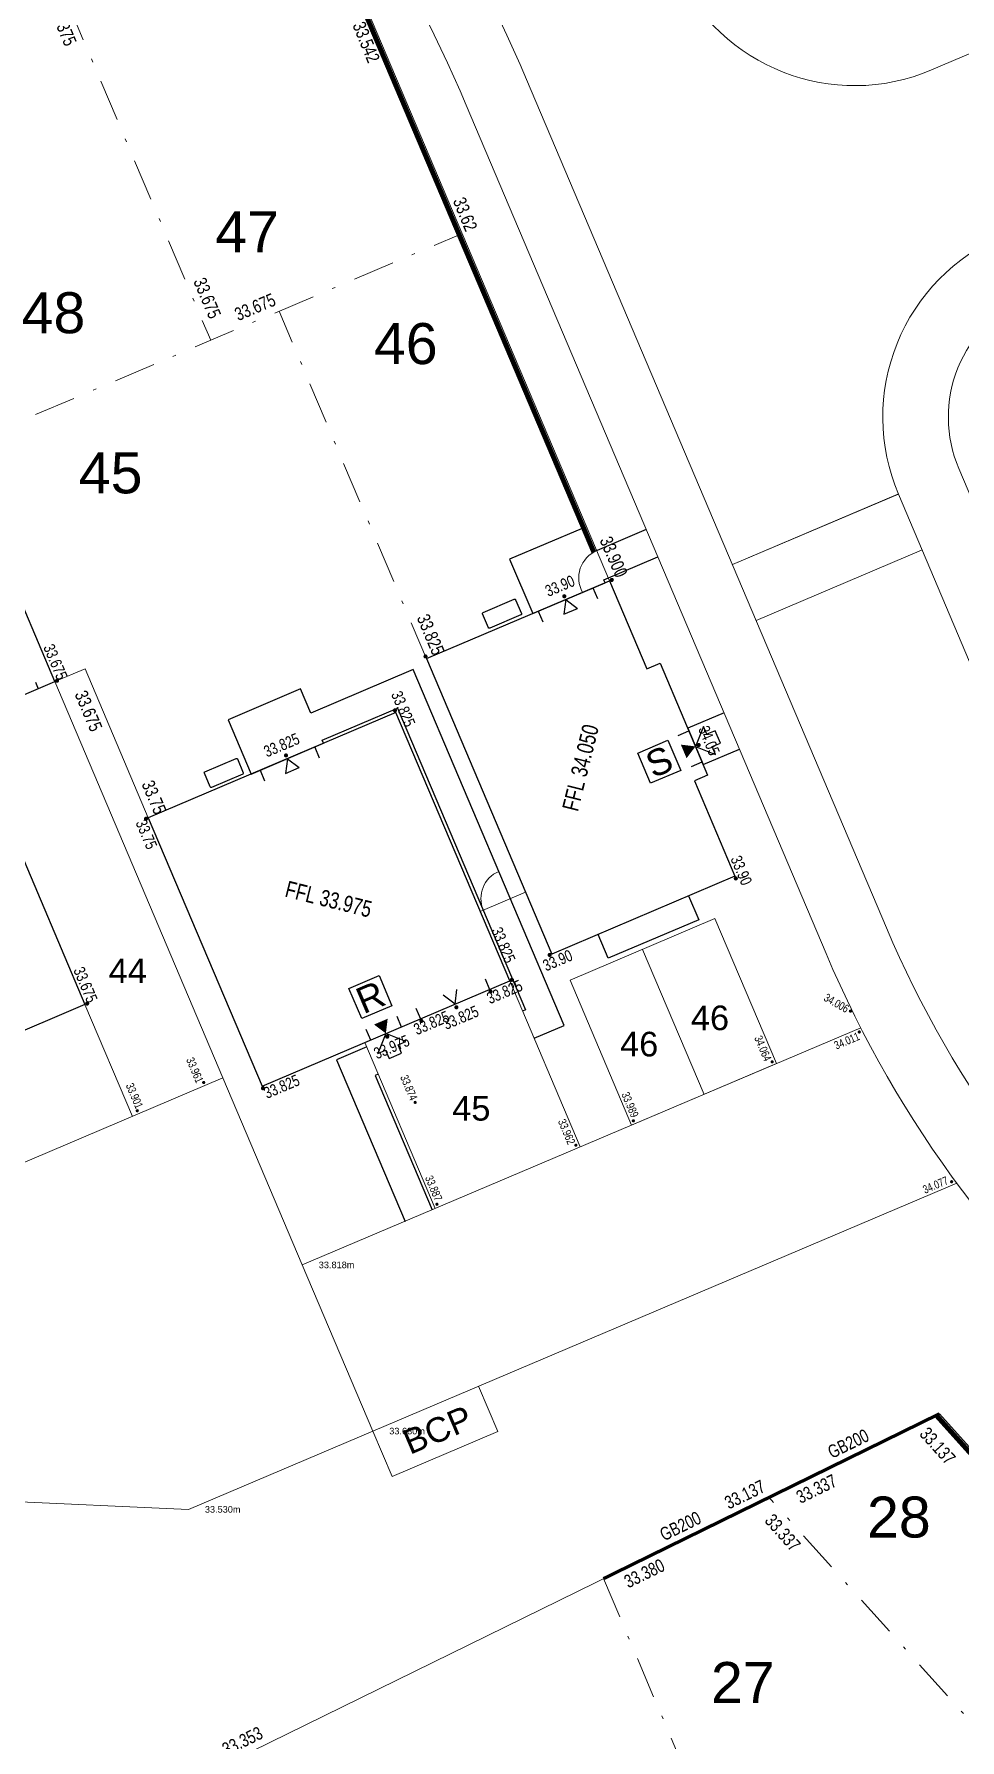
# Model space of a CAD drawing. Header units: metres. Extents: x 337936 to 338610, y 373199 to 374026.
# Drawn here: x 338092.2 to 338120.5, y 373523.3 to 373575.3 of the extents above; entities that cross this region are included whole.
import ezdxf

# ---------------------------------------------------------------- set-up
doc = ezdxf.new("R2010")
doc.units = ezdxf.units.M
for name, pattern in [('DASHDOT', [25.4, 12.7, -6.35, 0, -6.35]), ('DASHED', [0.75, 0.5, -0.25]), ('DASHED2', [0.375, 0.25, -0.125])]:
    doc.linetypes.add(name, pattern=pattern)
for name, color, linetype in [('A-WH_HT-Access-Main', 252, 'Continuous'), ('A-WH_HT-Services-ASHP', 252, 'Continuous'), ('A-WH_HT-Wall-Structure', 252, 'Continuous'), ('C-Zz4050-T-SpotLevels', 7, 'Continuous'), ('DGL-Paths', 252, 'Continuous'), ('EXTERNAL_WORKS_BACK_OF_FOOTWAY_LEVELS', 7, 'Continuous'), ('HOUSE_EXTERNAL_LEVELS', 7, 'Continuous'), ('HOUSE_SLAB_LEVEL', 7, 'Continuous'), ('PLOT_BOUNDARY_ANNOTATION', 7, 'Continuous'), ('PLOT_BOUNDARY_GRAVEL_BOARD', 7, 'Continuous')]:
    doc.layers.add(name, color=color, linetype=linetype)
doc.layers.add('A-WH_HT-Wall-Door Openings', color=252, linetype='Continuous', plot=False)
for name, color, linetype, lineweight in [('DGL_BT Gates', 252, 'Continuous', 9), ('DGL_BT Rear Fencing', 252, 'DASHDOT', 9), ('DGL_BT-Screen Fence', 252, 'FENCELINE2', 9), ('DGL_BT-Screen Pier Wall + Panels', 252, 'DASHED', 9), ('DGL_DRIVE', 252, 'Continuous', 9), ('DGL_Footpath', 252, 'Continuous', 9), ('DGL_Plot Parking', 252, 'Continuous', 9), ('DGL_PlotNo', 252, 'Continuous', 9), ('DGL_ROAD_KERBLINE', 252, 'Continuous', 9)]:
    doc.layers.add(name, color=color, linetype=linetype, lineweight=lineweight)
doc.layers.add('HOUSE_DOORS', color=3, linetype='Continuous', true_color=0x00ff00)
doc.styles.add('AnnotativeArial', font='arial.ttf', dxfattribs={"height": 2})
doc.styles.add('ESTROAD', font='arial.ttf', dxfattribs={"width": 0.75})
doc.styles.get("Standard").update_dxf_attribs({"font": 'arial.ttf'})
doc.styles.add('TTE', font='arial.ttf')
doc.linetypes.add('FENCELINE2', pattern='A,6.35,-2.54,[132,ltypeshp.shx,S=2.54,R=0,X=-2.54,Y=0],-2.54,25.4', length=36.83)

msp = doc.modelspace()

# ---------------------------------------------------------------- hatches: boundary and pattern name
at = {"layer": 'EXTERNAL_WORKS_BACK_OF_FOOTWAY_LEVELS'}
h = msp.add_hatch(color=256, dxfattribs=at)
edge = h.paths.add_edge_path(flags=17)
edge.add_ellipse((338117.136, 373545.537), major_axis=(0.0354, 0.0354), ratio=1, start_angle=45, end_angle=225, ccw=False)
edge.add_ellipse((338117.136, 373545.537), major_axis=(0.0354, 0.0354), ratio=1, start_angle=225, end_angle=405, ccw=False)
h = msp.add_hatch(color=256, dxfattribs=at)
edge = h.paths.add_edge_path(flags=17)
edge.add_ellipse((338117.406, 373544.901), major_axis=(0.0354, 0.0354), ratio=1, start_angle=45, end_angle=225, ccw=False)
edge.add_ellipse((338117.406, 373544.901), major_axis=(0.0354, 0.0354), ratio=1, start_angle=225, end_angle=405, ccw=False)
h = msp.add_hatch(color=256, dxfattribs=at)
edge = h.paths.add_edge_path(flags=17)
edge.add_ellipse((338114.751, 373543.991), major_axis=(0.0354, 0.0354), ratio=1, start_angle=45, end_angle=225, ccw=False)
edge.add_ellipse((338114.751, 373543.991), major_axis=(0.0354, 0.0354), ratio=1, start_angle=225, end_angle=405, ccw=False)
h = msp.add_hatch(color=256, dxfattribs=at)
edge = h.paths.add_edge_path(flags=17)
edge.add_ellipse((338097.417, 373543.361), major_axis=(0.0354, 0.0354), ratio=1, start_angle=45, end_angle=225, ccw=False)
edge.add_ellipse((338097.417, 373543.361), major_axis=(0.0354, 0.0354), ratio=1, start_angle=225, end_angle=405, ccw=False)
h = msp.add_hatch(color=256, dxfattribs=at)
edge = h.paths.add_edge_path(flags=17)
edge.add_ellipse((338095.392, 373542.501), major_axis=(0.0354, 0.0354), ratio=1, start_angle=45, end_angle=225, ccw=False)
edge.add_ellipse((338095.392, 373542.501), major_axis=(0.0354, 0.0354), ratio=1, start_angle=225, end_angle=405, ccw=False)
h = msp.add_hatch(color=256, dxfattribs=at)
edge = h.paths.add_edge_path(flags=17)
edge.add_ellipse((338103.865, 373542.756), major_axis=(0.0354, 0.0354), ratio=1, start_angle=45, end_angle=225, ccw=False)
edge.add_ellipse((338103.865, 373542.756), major_axis=(0.0354, 0.0354), ratio=1, start_angle=225, end_angle=405, ccw=False)
h = msp.add_hatch(color=256, dxfattribs=at)
edge = h.paths.add_edge_path(flags=17)
edge.add_ellipse((338110.517, 373542.194), major_axis=(0.0354, 0.0354), ratio=1, start_angle=45, end_angle=225, ccw=False)
edge.add_ellipse((338110.517, 373542.194), major_axis=(0.0354, 0.0354), ratio=1, start_angle=225, end_angle=405, ccw=False)
h = msp.add_hatch(color=256, dxfattribs=at)
edge = h.paths.add_edge_path(flags=17)
edge.add_ellipse((338108.766, 373541.451), major_axis=(0.0354, 0.0354), ratio=1, start_angle=45, end_angle=225, ccw=False)
edge.add_ellipse((338108.766, 373541.451), major_axis=(0.0354, 0.0354), ratio=1, start_angle=225, end_angle=405, ccw=False)
h = msp.add_hatch(color=256, dxfattribs=at)
edge = h.paths.add_edge_path(flags=17)
edge.add_ellipse((338120.222, 373540.338), major_axis=(0.0354, 0.0354), ratio=1, start_angle=45, end_angle=225, ccw=False)
edge.add_ellipse((338120.222, 373540.338), major_axis=(0.0354, 0.0354), ratio=1, start_angle=225, end_angle=405, ccw=False)
h = msp.add_hatch(color=256, dxfattribs=at)
edge = h.paths.add_edge_path(flags=17)
edge.add_ellipse((338104.529, 373539.652), major_axis=(0.0354, 0.0354), ratio=1, start_angle=45, end_angle=225, ccw=False)
edge.add_ellipse((338104.529, 373539.652), major_axis=(0.0354, 0.0354), ratio=1, start_angle=225, end_angle=405, ccw=False)
at = {"layer": 'HOUSE_DOORS'}
for points in [[(338112.413, 373553.602), (338112.142, 373553.243), (338111.966, 373553.657)], [(338102.973, 373544.858), (338102.613, 373545.129), (338103.028, 373545.304)]]:
    msp.add_hatch(color=256, dxfattribs=at).paths.add_polyline_path(points, flags=17)
at = {"layer": 'HOUSE_EXTERNAL_LEVELS'}
h = msp.add_hatch(color=256, dxfattribs=at)
edge = h.paths.add_edge_path(flags=17)
edge.add_ellipse((338109.861, 373558.676), major_axis=(-0.0448, 0.0448), ratio=1, start_angle=-112.0118, end_angle=67.9882, ccw=False)
edge.add_ellipse((338109.861, 373558.676), major_axis=(-0.0448, 0.0448), ratio=1, start_angle=67.9882, end_angle=247.9882, ccw=False)
h = msp.add_hatch(color=256, dxfattribs=at)
edge = h.paths.add_edge_path(flags=17)
edge.add_ellipse((338108.412, 373558.179), major_axis=(0.0448, 0.0448), ratio=1, start_angle=158, end_angle=338, ccw=False)
edge.add_ellipse((338108.412, 373558.179), major_axis=(0.0448, 0.0448), ratio=1, start_angle=-22, end_angle=158, ccw=False)
h = msp.add_hatch(color=256, dxfattribs=at)
edge = h.paths.add_edge_path(flags=17)
edge.add_ellipse((338104.182, 373556.345), major_axis=(-0.0448, 0.0448), ratio=1, start_angle=-22, end_angle=158, ccw=False)
edge.add_ellipse((338104.182, 373556.345), major_axis=(-0.0448, 0.0448), ratio=1, start_angle=158, end_angle=338, ccw=False)
h = msp.add_hatch(color=256, dxfattribs=at)
edge = h.paths.add_edge_path(flags=17)
edge.add_ellipse((338092.949, 373555.605), major_axis=(0.0448, 0.0448), ratio=1, start_angle=158, end_angle=338, ccw=False)
edge.add_ellipse((338092.949, 373555.605), major_axis=(0.0448, 0.0448), ratio=1, start_angle=-22, end_angle=158, ccw=False)
h = msp.add_hatch(color=256, dxfattribs=at)
edge = h.paths.add_edge_path(flags=17)
edge.add_ellipse((338103.25, 373554.7), major_axis=(0.0448, 0.0448), ratio=1, start_angle=158, end_angle=338, ccw=False)
edge.add_ellipse((338103.25, 373554.7), major_axis=(0.0448, 0.0448), ratio=1, start_angle=-22, end_angle=158, ccw=False)
h = msp.add_hatch(color=256, dxfattribs=at)
edge = h.paths.add_edge_path(flags=17)
edge.add_ellipse((338099.928, 373553.328), major_axis=(0.0448, 0.0448), ratio=1, start_angle=158, end_angle=338, ccw=False)
edge.add_ellipse((338099.928, 373553.328), major_axis=(0.0448, 0.0448), ratio=1, start_angle=-22, end_angle=158, ccw=False)
h = msp.add_hatch(color=256, dxfattribs=at)
edge = h.paths.add_edge_path(flags=17)
edge.add_ellipse((338099.928, 373553.328), major_axis=(0.0448, 0.0448), ratio=1, start_angle=158, end_angle=338, ccw=False)
edge.add_ellipse((338099.928, 373553.328), major_axis=(0.0448, 0.0448), ratio=1, start_angle=-22, end_angle=158, ccw=False)
h = msp.add_hatch(color=256, dxfattribs=at)
edge = h.paths.add_edge_path(flags=17)
edge.add_ellipse((338099.928, 373553.328), major_axis=(0.0448, 0.0448), ratio=1, start_angle=158, end_angle=338, ccw=False)
edge.add_ellipse((338099.928, 373553.328), major_axis=(0.0448, 0.0448), ratio=1, start_angle=-22, end_angle=158, ccw=False)
h = msp.add_hatch(color=256, dxfattribs=at)
edge = h.paths.add_edge_path(flags=17)
edge.add_ellipse((338112.512, 373553.645), major_axis=(-0.0448, 0.0448), ratio=1, start_angle=-22, end_angle=158, ccw=False)
edge.add_ellipse((338112.512, 373553.645), major_axis=(-0.0448, 0.0448), ratio=1, start_angle=158, end_angle=338, ccw=False)
h = msp.add_hatch(color=256, dxfattribs=at)
edge = h.paths.add_edge_path(flags=17)
edge.add_ellipse((338095.661, 373551.399), major_axis=(0.0448, 0.0448), ratio=1, start_angle=-22, end_angle=158, ccw=False)
edge.add_ellipse((338095.661, 373551.399), major_axis=(0.0448, 0.0448), ratio=1, start_angle=158, end_angle=338, ccw=False)
h = msp.add_hatch(color=256, dxfattribs=at)
edge = h.paths.add_edge_path(flags=17)
edge.add_ellipse((338113.643, 373549.579), major_axis=(0.0448, 0.0448), ratio=1, start_angle=-22, end_angle=158, ccw=False)
edge.add_ellipse((338113.643, 373549.579), major_axis=(0.0448, 0.0448), ratio=1, start_angle=158, end_angle=338, ccw=False)
h = msp.add_hatch(color=256, dxfattribs=at)
edge = h.paths.add_edge_path(flags=17)
edge.add_ellipse((338107.964, 373547.248), major_axis=(-0.0448, 0.0448), ratio=1, start_angle=158, end_angle=338, ccw=False)
edge.add_ellipse((338107.964, 373547.248), major_axis=(-0.0448, 0.0448), ratio=1, start_angle=-22, end_angle=158, ccw=False)
h = msp.add_hatch(color=256, dxfattribs=at)
edge = h.paths.add_edge_path(flags=17)
edge.add_ellipse((338106.816, 373546.489), major_axis=(0.0448, 0.0448), ratio=1, start_angle=158, end_angle=338, ccw=False)
edge.add_ellipse((338106.816, 373546.489), major_axis=(0.0448, 0.0448), ratio=1, start_angle=-22, end_angle=158, ccw=False)
h = msp.add_hatch(color=256, dxfattribs=at)
edge = h.paths.add_edge_path(flags=17)
edge.add_ellipse((338106.165, 373546.133), major_axis=(-0.0448, 0.0448), ratio=1, start_angle=-22, end_angle=158, ccw=False)
edge.add_ellipse((338106.165, 373546.133), major_axis=(-0.0448, 0.0448), ratio=1, start_angle=158, end_angle=338, ccw=False)
h = msp.add_hatch(color=256, dxfattribs=at)
edge = h.paths.add_edge_path(flags=17)
edge.add_ellipse((338093.866, 373545.767), major_axis=(0.0448, 0.0448), ratio=1, start_angle=158, end_angle=338, ccw=False)
edge.add_ellipse((338093.866, 373545.767), major_axis=(0.0448, 0.0448), ratio=1, start_angle=-22, end_angle=158, ccw=False)
h = msp.add_hatch(color=256, dxfattribs=at)
edge = h.paths.add_edge_path(flags=17)
edge.add_ellipse((338105.124, 373545.653), major_axis=(0.0448, 0.0448), ratio=1, start_angle=-22, end_angle=158, ccw=False)
edge.add_ellipse((338105.124, 373545.653), major_axis=(0.0448, 0.0448), ratio=1, start_angle=158, end_angle=338, ccw=False)
h = msp.add_hatch(color=256, dxfattribs=at)
edge = h.paths.add_edge_path(flags=17)
edge.add_ellipse((338104.057, 373545.238), major_axis=(-0.0448, 0.0448), ratio=1, start_angle=-22, end_angle=158, ccw=False)
edge.add_ellipse((338104.057, 373545.238), major_axis=(-0.0448, 0.0448), ratio=1, start_angle=158, end_angle=338, ccw=False)
h = msp.add_hatch(color=256, dxfattribs=at)
edge = h.paths.add_edge_path(flags=17)
edge.add_ellipse((338103.015, 373544.758), major_axis=(0.0448, 0.0448), ratio=1, start_angle=-22, end_angle=158, ccw=False)
edge.add_ellipse((338103.015, 373544.758), major_axis=(0.0448, 0.0448), ratio=1, start_angle=158, end_angle=338, ccw=False)
h = msp.add_hatch(color=256, dxfattribs=at)
edge = h.paths.add_edge_path(flags=17)
edge.add_ellipse((338099.226, 373543.188), major_axis=(-0.0448, 0.0448), ratio=1, start_angle=-22, end_angle=158, ccw=False)
edge.add_ellipse((338099.226, 373543.188), major_axis=(-0.0448, 0.0448), ratio=1, start_angle=158, end_angle=338, ccw=False)

# ---------------------------------------------------------------- linework, layer by layer
at = {"layer": 'A-WH_HT-Access-Main'}
for points in [[(338112.413, 373553.603), (338113.022, 373553.356), (338112.921, 373553.596), (338113.178, 373553.705), (338113.018, 373554.082), (338112.761, 373553.973), (338112.659, 373554.212), (338112.413, 373553.603)], [(338102.973, 373544.858), (338102.726, 373544.248), (338102.966, 373544.35), (338103.075, 373544.092), (338103.452, 373544.252), (338103.343, 373544.51), (338103.583, 373544.611), (338102.973, 373544.858)]]:
    msp.add_lwpolyline(points, dxfattribs=at)
at = {"layer": 'A-WH_HT-Services-ASHP', "elevation": 0}
msp.add_lwpolyline([(338107.108, 373557.648, -0.414214), (338107.092, 373557.609), (338106.139, 373557.204, -0.414214), (338106.1, 373557.22), (338105.921, 373557.642, -0.414214), (338105.937, 373557.681), (338106.889, 373558.086, -0.414214), (338106.929, 373558.07)], format="xyb", close=True, dxfattribs=at)
at = {"layer": 'A-WH_HT-Services-ASHP'}
msp.add_lwpolyline([(338098.626, 373552.799, -0.414214), (338098.61, 373552.759), (338097.657, 373552.355, -0.414214), (338097.618, 373552.371), (338097.439, 373552.792, -0.414214), (338097.455, 373552.832), (338098.407, 373553.236, -0.414214), (338098.447, 373553.22)], format="xyb", close=True, dxfattribs=at)
at = {"layer": 'A-WH_HT-Wall-Door Openings', "linetype": 'ByBlock'}
for p, q in [((338109.285, 373558.431), (338109.422, 373558.107)), ((338107.619, 373557.724), (338107.756, 373557.399)), ((338111.888, 373553.936), (338112.213, 373554.073)), ((338100.803, 373553.581), (338100.941, 373553.257)), ((338099.137, 373552.874), (338099.275, 373552.55)), ((338112.288, 373552.994), (338112.612, 373553.132)), ((338105.998, 373546.525), (338106.136, 373546.2)), ((338103.89, 373545.63), (338104.028, 373545.306)), ((338103.306, 373545.382), (338103.443, 373545.058)), ((338102.364, 373544.983), (338102.502, 373544.658))]:
    msp.add_line(p, q, dxfattribs=at)
at = {"layer": 'A-WH_HT-Wall-Structure', "linetype": 'ByBlock'}
msp.add_line((338104.21, 373556.277), (338108.031, 373547.277), dxfattribs=at)
at = {"layer": 'A-WH_HT-Wall-Structure'}
msp.add_line((338092.288, 373555.559, 0), (338092.372, 373555.361, 0), dxfattribs=at)
at = {"layer": 'A-WH_HT-Wall-Structure', "lineweight": -3}
for p, q in [((338112.204, 373549.048), (338112.512, 373548.323)), ((338112.512, 373548.323), (338109.748, 373547.15)), ((338109.748, 373547.15), (338109.441, 373547.875))]:
    msp.add_line(p, q, dxfattribs=at)
at = {"layer": 'A-WH_HT-Wall-Structure', "elevation": 0}
msp.add_lwpolyline([(338090.379, 373561.47), (338087.254, 373560.144), (338089.756, 373554.25), (338092.881, 373555.577)], close=True, dxfattribs=at)
at = {"layer": 'A-WH_HT-Wall-Structure', "lineweight": -3}
msp.add_lwpolyline([(338104.21, 373556.277), (338109.793, 373558.647), (338110.933, 373555.963), (338111.338, 373556.135), (338112.784, 373552.727), (338112.379, 373552.555), (338113.614, 373549.646), (338108.031, 373547.277)], dxfattribs=at)
msp.add_lwpolyline([(338099.198, 373543.255), (338106.748, 373546.46), (338103.279, 373554.633), (338095.729, 373551.428)], close=True, dxfattribs=at)
at = {"layer": 'A-WH_HT-Wall-Structure', "lineweight": -3, "elevation": 0}
msp.add_lwpolyline([(338088.238, 373541.3), (338087.49, 373543.061), (338084.798, 373541.918), (338081.901, 373548.743), (338090.901, 373552.564), (338093.798, 373545.738), (338091.106, 373544.595), (338091.853, 373542.835), (338088.238, 373541.3)], dxfattribs=at)
at = {"layer": 'DGL-Paths'}
for points in [[(338110.912, 373560.208), (338109.269, 373559.511), (338108.957, 373560.247), (338106.747, 373559.31), (338107.451, 373557.653), (338109.66, 373558.59), (338109.621, 373558.682), (338111.264, 373559.38)], [(338107.49, 373544.711), (338108.411, 373545.102), (338103.809, 373555.944), (338100.684, 373554.617), (338100.371, 373555.354), (338098.162, 373554.416), (338098.865, 373552.759), (338101.074, 373553.697), (338101.035, 373553.789), (338103.332, 373554.764), (338107.231, 373545.579), (338107.139, 373545.54)], [(338113.283, 373554.624), (338113.283, 373554.624), (338112.178, 373554.155), (338112.647, 373553.05), (338113.752, 373553.519)], [(338102.388, 373544.447), (338101.468, 373544.056), (338103.558, 373539.131)], [(338102.74, 373543.618), (338102.648, 373543.579), (338104.387, 373539.483)]]:
    msp.add_lwpolyline(points, dxfattribs=at)
at = {"layer": 'DGL_BT Gates'}
for centre, end in [((338109.754, 373558.739), 209.3794), ((338106.77, 373548.967), 203)]:
    msp.add_arc(centre, 0.9, 113, end, dxfattribs=at)
at = {"layer": 'DGL_BT Rear Fencing', "ltscale": 0.1}
for p, q in [((338093.251, 373576.303), (338097.633, 373565.979)), ((338089.865, 373562.681), (338105.208, 373569.194)), ((338104.245, 373556.196), (338099.717, 373566.863)), ((338109.61, 373528.244), (338118.755, 373506.701))]:
    msp.add_line(p, q, dxfattribs=at)
at = {"layer": 'DGL_BT Rear Fencing', "ltscale": 0.1, "flags": 128}
msp.add_lwpolyline([(338128.926, 373514.868), (338114.655, 373530.718)], dxfattribs=at)
at = {"layer": 'DGL_BT-Screen Fence', "ltscale": 0.03, "flags": 128}
msp.add_lwpolyline([(338098.834, 373578.673), (338099.747, 373576.522), (338100.45, 373576.82), (338102.417, 373576.026), (338109.793, 373558.647)], dxfattribs=at)
at = {"layer": 'DGL_BT-Screen Fence', "ltscale": 0.03}
for points in [[(338092.881, 373555.577), (338093.802, 373555.968), (338095.729, 373551.428)], [(338105.85, 373548.576), (338107.231, 373549.162)], [(338128.461, 373526.018), (338126.453, 373528.247), (338125.302, 373527.21), (338119.849, 373533.266), (338081.764, 373514.586), (338084.912, 373507.14)]]:
    msp.add_lwpolyline(points, dxfattribs=at)
at = {"layer": 'DGL_BT-Screen Pier Wall + Panels', "ltscale": 0.5, "const_width": 0.15, "flags": 128}
for points in [[(338109.313, 373559.523), (338102.341, 373575.949), (338100.451, 373576.712), (338099.694, 373576.391), (338099.132, 373577.714)], [(338124.491, 373527.961), (338119.756, 373533.22)]]:
    msp.add_lwpolyline(points, dxfattribs=at)
at = {"layer": 'DGL_DRIVE'}
for p, q in [((338110.798, 373547.419, 0), (338112.673, 373543.001, 0)), ((338106.748, 373546.46), (338108.897, 373541.398)), ((338102.33, 373544.585), (338104.479, 373539.522)), ((338098.006, 373543.502), (338086.245, 373538.51)), ((338100.426, 373537.802), (338098.006, 373543.502)), ((338100.426, 373537.802), (338102.575, 373532.739)), ((338096.953, 373530.353), (338102.575, 373532.739)), ((338089.566, 373530.685), (338096.953, 373530.353))]:
    msp.add_line(p, q, dxfattribs=at)
for points in [[(338092.881, 373555.577), (338098.006, 373543.502)], [(338093.798, 373545.738), (338095.245, 373542.33)]]:
    msp.add_lwpolyline(points, dxfattribs=at)
at = {"layer": 'DGL_DRIVE', "flags": 128}
msp.add_lwpolyline([(338110.464, 373542.063), (338108.589, 373546.481), (338113.007, 373548.357), (338114.883, 373543.938)], close=True, dxfattribs=at)
for points in [[(338117.453, 373545.029), (338100.426, 373537.802)], [(338120.377, 373540.295), (338102.575, 373532.739)], [(338105.797, 373534.107), (338106.383, 373532.726), (338103.161, 373531.358), (338102.575, 373532.739)]]:
    msp.add_lwpolyline(points, dxfattribs=at)
at = {"layer": 'DGL_Footpath', "flags": 128}
for points in [[(338125.138, 373551.007), (338120.441, 373562.073, -0.414214), (338122.56, 373567.318), (338141.406, 373575.318), (338137.694, 373584.063), (338118.832, 373576.056, -0.407053), (338113.626, 373578.086, 0.076927), (338104.455, 373592.099), (338084.226, 373614.566)], [(338077.167, 373608.209), (338097.395, 373585.743, -0.083094), (338105.421, 373573.145), (338116.396, 373547.288)], [(338140.603, 373519.315), (338139.944, 373520.867, 0.120848), (338136.164, 373525.923), (338126.31, 373534.028, -0.120849), (338116.396, 373547.288)]]:
    msp.add_lwpolyline(points, format="xyb", dxfattribs=at)
at = {"layer": 'DGL_ROAD_KERBLINE'}
for p, q in [((338118.585, 373561.286), (338113.537, 373559.143)), ((338119.308, 373559.583), (338114.26, 373557.44))]:
    msp.add_line(p, q, dxfattribs=at)
at = {"layer": 'DGL_ROAD_KERBLINE', "flags": 128}
for points in [[(338123.303, 373550.211), (338118.6, 373561.292, -0.414214), (338121.779, 373569.159), (338138.784, 373576.378), (338136.635, 373581.44), (338119.613, 373574.215, -0.407053), (338111.805, 373577.259, 0.076927), (338102.969, 373590.761), (338082.74, 373613.227)], [(338078.653, 373609.547), (338098.882, 373587.081, -0.083094), (338107.262, 373573.926), (338118.238, 373548.07)], [(338142.875, 373519.081), (338141.785, 373521.648, 0.120848), (338137.435, 373527.467), (338127.58, 373535.573, -0.120849), (338118.237, 373548.07)]]:
    msp.add_lwpolyline(points, format="xyb", dxfattribs=at)
msp.add_lwpolyline([(338118.6, 373561.292), (338113.537, 373559.143)], dxfattribs=at)
at = {"layer": 'HOUSE_DOORS'}
for p, q in [((338108.455, 373558.079), (338108.4, 373557.632)), ((338108.455, 373558.079), (338108.814, 373557.808)), ((338108.4, 373557.632), (338108.814, 373557.808)), ((338099.97, 373553.228), (338099.915, 373552.781)), ((338099.97, 373553.228), (338099.915, 373552.781)), ((338099.97, 373553.228), (338099.915, 373552.781)), ((338099.915, 373552.781), (338100.329, 373552.957)), ((338099.915, 373552.781), (338100.329, 373552.957)), ((338099.915, 373552.781), (338100.329, 373552.957)), ((338099.97, 373553.228), (338100.329, 373552.957)), ((338099.97, 373553.228), (338100.329, 373552.957)), ((338099.97, 373553.228), (338100.329, 373552.957)), ((338105.082, 373545.753), (338105.137, 373546.2)), ((338105.082, 373545.753), (338104.722, 373546.024))]:
    msp.add_line(p, q, dxfattribs=at)
at = {"layer": 'HOUSE_EXTERNAL_LEVELS', "color": 0, "flags": 128}
for points in [[(338110.652, 373553.398), (338111.573, 373553.789), (338111.964, 373552.869), (338111.043, 373552.478), (338110.652, 373553.398)], [(338101.848, 373546.227), (338102.769, 373546.618), (338103.159, 373545.698), (338102.239, 373545.307), (338101.848, 373546.227)]]:
    msp.add_lwpolyline(points, dxfattribs=at)
at = {"layer": 'PLOT_BOUNDARY_GRAVEL_BOARD', "color": 130, "linetype": 'DASHED2', "ltscale": 2, "const_width": 0.1}
for points in [[(338114.655, 373530.718), (338119.849, 373533.266)], [(338109.61, 373528.244), (338114.655, 373530.718)]]:
    msp.add_lwpolyline(points, dxfattribs=at)

# ---------------------------------------------------------------- texts
at = {"layer": 'C-Zz4050-T-SpotLevels', "color": 7, "linetype": 'Continuous', "lineweight": -3, "char_height": 0.2, "attachment_point": 4, "style": 'TTE'}
for s, insert in [('33.818m', (338100.927, 373537.802, 33.818)), ('33.680m', (338103.076, 373532.739, 33.68)), ('33.530m', (338097.454, 373530.353, 33.53))]:
    msp.add_mtext(s, dxfattribs=dict(at, insert=insert))
at = {"layer": 'DGL_Plot Parking', "char_height": 0.75, "attachment_point": 5, "style": 'AnnotativeArial'}
for s, insert in [('44', (338095.103, 373546.764)), ('46', (338112.855, 373545.326)), ('46', (338110.696, 373544.527)), ('45', (338105.579, 373542.57))]:
    msp.add_mtext(s, dxfattribs=dict(at, insert=insert))
at = {"layer": 'DGL_Plot Parking', "insert": (338104.553, 373532.773), "char_height": 0.75, "attachment_point": 5, "rotation": 23, "style": 'AnnotativeArial'}
msp.add_mtext('BCP', dxfattribs=at)
at = {"layer": 'DGL_PlotNo', "char_height": 1.25, "width": 2.66537, "attachment_point": 5, "style": 'AnnotativeArial'}
for s, insert in [('47', (338098.742, 373569.286)), ('48', (338092.839, 373566.808)), ('46', (338103.581, 373565.868)), ('45', (338094.581, 373561.929)), ('28', (338118.614, 373530.111)), ('27', (338113.856, 373525.078))]:
    msp.add_mtext(s, dxfattribs=dict(at, insert=insert))
at = {"layer": 'EXTERNAL_WORKS_BACK_OF_FOOTWAY_LEVELS', "linetype": 'Continuous', "style": 'ESTROAD', "width": 0.75}
for s, rotation, p in [('34.006', 330.1426, (338116.303, 373545.873)), ('34.064', 293, (338114.199, 373544.722)), ('34.011', 23, (338116.708, 373544.362)), ('33.961', 293, (338096.878, 373544.059)), ('33.874', 293, (338103.404, 373543.526)), ('33.901', 293, (338095.037, 373543.277)), ('33.989', 293, (338110.148, 373543.004)), ('33.962', 293, (338108.214, 373542.18)), ('33.887', 293, (338104.16, 373540.461)), ('34.077', 23, (338119.41, 373539.968))]:
    msp.add_text(s, height=0.25, rotation=rotation, dxfattribs=at).set_placement(p)
at = {"layer": 'HOUSE_DOORS', "color": 100, "linetype": 'Continuous', "style": 'ESTROAD', "width": 0.75}
for s, rotation, p in [('33.90', 23, (338107.925, 373558.155)), ('33.825', 23, (338099.345, 373553.264)), ('34.05', 293, (338112.489, 373554.134)), ('33.825', 23, (338104.809, 373544.961)), ('33.975', 23, (338102.699, 373544.065))]:
    msp.add_text(s, height=0.35, rotation=rotation, dxfattribs=at).set_placement(p)
at = {"layer": 'HOUSE_EXTERNAL_LEVELS', "color": 0, "linetype": 'Continuous', "style": 'ESTROAD', "width": 0.75}
for s, rotation, p in [('33.675', 293, (338092.52, 373556.626)), ('33.825', 293, (338103.125, 373555.194)), ('33.75', 293, (338095.334, 373551.277)), ('33.90', 293, (338113.472, 373550.179)), ('33.825', 293, (338106.179, 373547.998)), ('33.90', 23, (338107.856, 373546.743)), ('33.675', 293, (338093.437, 373546.787)), ('33.825', 23, (338106.144, 373545.745)), ('33.825', 23, (338103.917, 373544.799)), ('33.825', 23, (338099.348, 373542.86))]:
    msp.add_text(s, height=0.35, rotation=rotation, dxfattribs=at).set_placement(p)
at = {"layer": 'HOUSE_EXTERNAL_LEVELS', "color": 0, "char_height": 0.8, "width": 0.8, "attachment_point": 5, "rotation": 23, "line_spacing_factor": 0.888}
for s, insert in [('\\W1.00;S', (338111.308, 373553.134)), ('\\W1.00;R', (338102.504, 373545.962))]:
    msp.add_mtext(s, dxfattribs=dict(at, insert=insert))
at = {"layer": 'HOUSE_SLAB_LEVEL', "color": 1, "linetype": 'Continuous', "true_color": 0xff0000, "style": 'ESTROAD', "width": 0.75}
for s, rotation, p in [('FFL 34.050', 76, (338108.825, 373551.594)), ('FFL 33.975', 346, (338099.868, 373549.031))]:
    msp.add_text(s, height=0.5, rotation=rotation, dxfattribs=at).set_placement(p)
at = {"layer": 'PLOT_BOUNDARY_ANNOTATION', "linetype": 'Continuous', "style": 'ESTROAD', "width": 0.75}
for s, rotation, p in [('33.375', 293, (338092.69, 373576.085)), ('33.542', 292.2236, (338101.949, 373575.58)), ('33.62', 292.2236, (338105.009, 373570.229)), ('33.675', 293, (338097.095, 373567.776)), ('33.675', 23, (338098.472, 373566.559)), ('33.900', 293.5012, (338109.481, 373559.887)), ('33.825', 293, (338103.907, 373557.523)), ('33.675', 293, (338093.475, 373555.196)), ('33.75', 293, (338095.516, 373552.458)), ('GB200', 26.1257, (338116.574, 373531.89)), ('33.137', 312, (338119.22, 373532.631)), ('33.137', 26.1257, (338113.43, 373530.348)), ('33.337', 26.1257, (338115.615, 373530.518)), ('GB200', 26.1257, (338111.455, 373529.379)), ('33.337', 311.8, (338114.498, 373529.991)), ('33.380', 26.1257, (338110.366, 373527.944)), ('33.353', 26.1257, (338098.11, 373522.834))]:
    msp.add_text(s, height=0.4, rotation=rotation, dxfattribs=at).set_placement(p)

doc.saveas('drawing.dxf')
